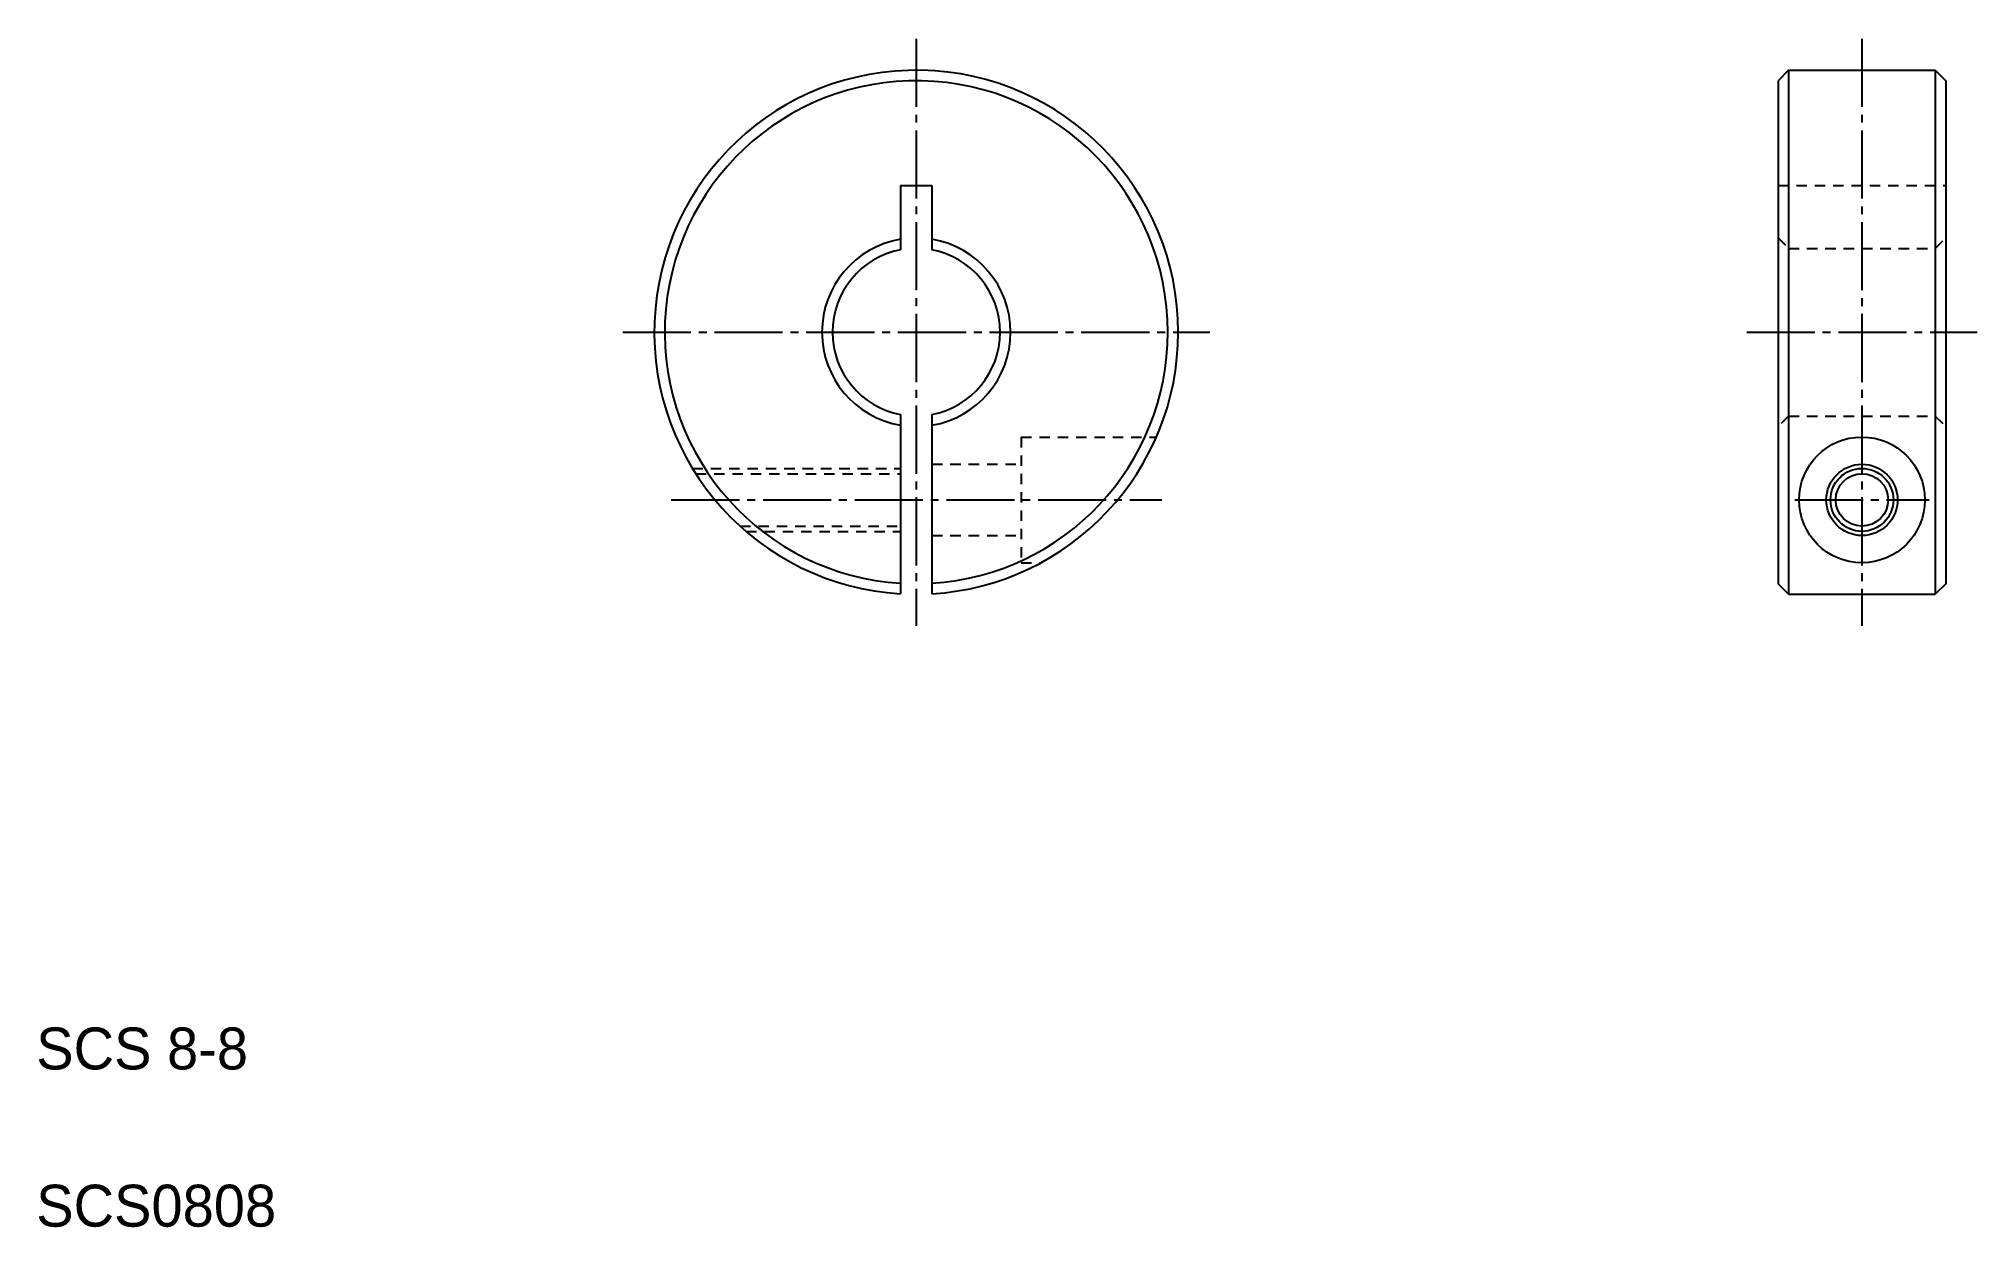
# Model space of a CAD drawing. Extents: x 5.1 to 97.6, y 5 to 61.7.
import ezdxf

# ---------------------------------------------------------------- set-up
doc = ezdxf.new("R2010")
doc.units = 0
doc.header["$LTSCALE"] = 0.25
doc.linetypes.add('CENTER', pattern=[17.5, 13, -1.5, 1.5, -1.5])
doc.linetypes.add('DASHED', pattern=[3.5, 2, -1.5])
doc.layers.get('0').update_dxf_attribs({"linetype": 'CONTINUOUS'})
doc.layers.add('CENTER', color=1, linetype='CENTER')

msp = doc.modelspace()

# ---------------------------------------------------------------- linework, layer by layer
at = {"color": 7, "linetype": 'CONTINUOUS'}
for p, q in [((88.614, 60.171), (88.114, 59.671)), ((88.614, 60.171), (88.614, 35.171)), ((88.614, 60.171), (95.614, 60.171)), ((95.614, 60.171), (95.614, 35.171)), ((95.614, 60.171), (96.114, 59.671)), ((88.114, 59.671), (88.114, 35.671)), ((96.114, 59.671), (96.114, 35.671)), ((46.241, 54.671), (46.241, 51.6)), ((46.241, 54.671), (47.741, 54.671)), ((47.741, 54.671), (47.741, 51.6)), ((46.241, 43.742), (46.241, 35.194)), ((47.741, 43.742), (47.741, 35.194)), ((88.614, 35.171), (88.114, 35.671)), ((88.614, 35.171), (95.614, 35.171)), ((96.114, 35.671), (95.614, 35.171))]:
    msp.add_line(p, q, dxfattribs=at)
at = {"color": 3, "linetype": 'DASHED'}
for p, q in [((88.114, 54.671), (96.114, 54.671)), ((88.114, 52.171), (88.614, 51.671)), ((95.614, 51.671), (96.114, 52.171)), ((88.614, 51.671), (95.614, 51.671)), ((88.614, 43.671), (88.114, 43.171)), ((88.614, 43.671), (95.614, 43.671)), ((95.614, 43.671), (96.114, 43.171)), ((51.991, 42.671), (58.447, 42.671)), ((51.991, 42.671), (51.991, 36.671)), ((36.314, 41.171), (46.241, 41.171)), ((36.47, 40.921), (46.241, 40.921)), ((47.741, 41.371), (51.991, 41.371)), ((38.583, 38.421), (46.241, 38.421)), ((38.867, 38.171), (46.241, 38.171)), ((47.741, 37.971), (51.991, 37.971)), ((51.991, 36.671), (52.928, 36.671))]:
    msp.add_line(p, q, dxfattribs=at)
for p, q in [((90.364, 51.671), (90.364, 51.671)), ((92.114, 51.671), (92.115, 51.671))]:
    msp.add_line(p, q)
msp.add_circle((92.114, 39.671), 3)
at = {"color": 7, "linetype": 'CONTINUOUS'}
for radius in [1.7, 1.25]:
    msp.add_circle((92.114, 39.671), radius, dxfattribs=at)
at = {"color": 3, "linetype": 'CONTINUOUS'}
msp.add_circle((92.114, 39.671), 1.5, dxfattribs=at)
at = {"color": 7, "linetype": 'CONTINUOUS'}
for radius, start, end in [(12.5, 0, 266.56018), (12, 0, 266.41666), (4.5, 99.59407, 260.40593), (4.5, 0, 80.40593), (4, 100.80693, 259.19308), (4, 0, 79.19308), (4, 280.80692, 0), (4.5, 279.59407, 0), (12.5, 273.43981, 0), (12, 273.58332, 0)]:
    msp.add_arc((46.991, 47.671), radius, start, end, dxfattribs=at)
at = {"layer": 'CENTER', "color": 1, "linetype": 'CENTER'}
for p, q in [((46.991, 61.671), (46.991, 33.671)), ((92.114, 61.671), (92.114, 33.671)), ((32.991, 47.671), (60.991, 47.671)), ((86.614, 47.671), (97.614, 47.671)), ((35.303, 39.671), (58.715, 39.671)), ((88.914, 39.671), (95.314, 39.671))]:
    msp.add_line(p, q, dxfattribs=at)

# ---------------------------------------------------------------- texts
for s, p in [('SCS 8-8', (5, 12.5)), ('SCS0808', (5, 5))]:
    msp.add_text(s, height=2).set_placement(p)

doc.saveas('drawing.dxf')
